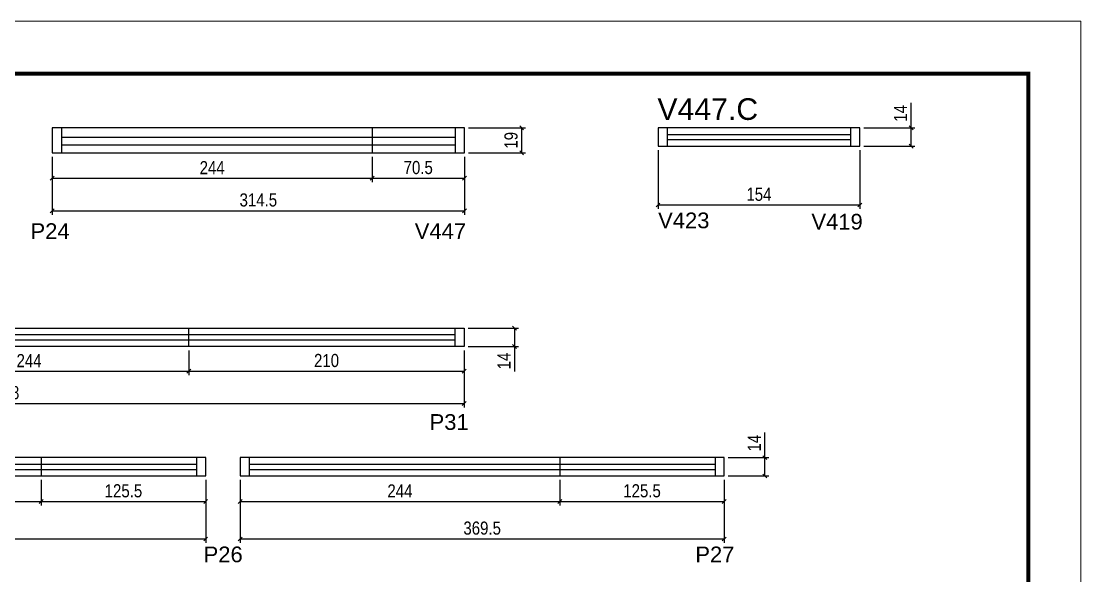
# Model space of a CAD drawing. Extents: x 1959 to 8212, y 239 to 4735.
# Drawn here: x 5819 to 6627, y 3163 to 3587 of the extents above; entities that cross this region are included whole.
import ezdxf

# ---------------------------------------------------------------- set-up
doc = ezdxf.new("R2010")
doc.units = 0
doc.linetypes.add('DASHED', pattern=[0.75, 0.5, -0.25])
for name, color, linetype in [('5', 5, 'Continuous'), ('COTA', 241, 'Continuous'), ('NOMENCLATURA', 7, 'Continuous'), ('Painéis', 200, 'Continuous'), ('SARR_2.2x7', 40, 'Continuous'), ('SARR_EDITAR', 141, 'Continuous')]:
    doc.layers.add(name, color=color, linetype=linetype)
doc.layers.add('Folhas', color=255, linetype='Continuous', lineweight=9)
doc.layers.add('SARRAFO DE PRESSAO', color=251, linetype='DASHED', lineweight=9)
doc.styles.add('COTA TECNICA', font='techl___.ttf', dxfattribs={"height": 10})
doc.styles.add('COTA TECNICA-50', font='techl___.ttf', dxfattribs={"height": 10})
doc.styles.get("Standard").update_dxf_attribs({"font": 'arial.ttf'})
doc.dimstyles.new('COTA PAINEL-50', dxfattribs={"dimtxt": 10, "dimasz": 3, "dimexe": 3, "dimexo": 3, "dimgap": 3, "dimtad": 1, "dimdec": 1, "dimzin": 12, "dimdsep": 46, "dimtxsty": 'COTA TECNICA-50', "dimblk1": 'OBLIQUE', "dimblk2": 'OBLIQUE', "dimsah": 1, "dimcen": 0.9, "dimclrd": 4, "dimclre": 4, "dimclrt": 240, "dimadec": 1, "dimazin": 3, "dimtfac": 1, "dimtdec": 1, "dimtmove": 0, "dimatfit": 3, "dimfxl": 1, "dimtolj": 1, "dimtzin": 12, "dimarcsym": 0})
doc.dimstyles.new('PAINEL', dxfattribs={"dimtxt": 10, "dimasz": 3, "dimexe": 3, "dimexo": 3, "dimgap": 3, "dimtad": 1, "dimdec": 1, "dimzin": 12, "dimdsep": 46, "dimtxsty": 'COTA TECNICA', "dimblk1": 'OBLIQUE', "dimblk2": 'OBLIQUE', "dimsah": 1, "dimcen": 0.9, "dimclrd": 4, "dimclre": 4, "dimclrt": 240, "dimadec": 1, "dimazin": 3, "dimtfac": 1, "dimtdec": 1, "dimtmove": 0, "dimatfit": 3, "dimfxl": 1, "dimtolj": 1, "dimtzin": 12, "dimarcsym": 0})

# ---------------------------------------------------------------- blocks, each defined once
blk = doc.blocks.new('9999999999')
at = {"layer": 'Folhas'}
blk.add_lwpolyline([(98138.98, 34190.21), (99623.98, 34190.21), (99623.98, 35240.21), (98138.98, 35240.21)], close=True, dxfattribs=at)
at = {"layer": 'Folhas', "color": 30, "const_width": 3}
blk.add_lwpolyline([(98213.98, 34230.21), (99583.98, 34230.21), (99583.98, 35200.21), (98213.98, 35200.21)], close=True, dxfattribs=at)
blk = doc.blocks.new('_Oblique')
at = {"color": 0, "linetype": 'ByBlock', "lineweight": -2}
blk.add_line((-0.5, -0.5), (0.5, 0.5), dxfattribs=at)
blk = doc.blocks.new('*D214')
at = {"layer": 'COTA', "color": 4, "linetype": 'ByBlock', "lineweight": -2, "transparency": 16777216}
for p, q in [((5842.42, 3483.23), (5842.42, 3438.93)), ((6156.92, 3483.23), (6156.92, 3438.93)), ((5842.42, 3441.93), (6156.92, 3441.93))]:
    blk.add_line(p, q, dxfattribs=at)
at = {"layer": 'Defpoints', "color": 0, "linetype": 'ByBlock', "transparency": 16777216}
for p in [(5842.42, 3486.23), (6156.92, 3486.23), (6156.92, 3441.93)]:
    blk.add_point(p, dxfattribs=at)
at = {"layer": 'COTA', "color": 4, "linetype": 'ByBlock', "lineweight": -2, "transparency": 16777216, "xscale": 3, "yscale": 3, "zscale": 3, "rotation": 180}
blk.add_blockref('_Oblique', (5842.42, 3441.93), dxfattribs=at)
at = {"layer": 'COTA', "color": 4, "linetype": 'ByBlock', "lineweight": -2, "transparency": 16777216, "xscale": 3, "yscale": 3, "zscale": 3}
blk.add_blockref('_Oblique', (6156.92, 3441.93), dxfattribs=at)
at = {"layer": 'COTA', "color": 240, "linetype": 'ByBlock', "transparency": 16777216, "insert": (5999.67, 3450.15), "char_height": 10, "attachment_point": 5, "style": 'COTA TECNICA-50'}
blk.add_mtext('\\A1;314.5', dxfattribs=at)
blk = doc.blocks.new('*D215')
at = {"layer": 'COTA', "color": 4, "lineweight": -2, "transparency": 16777216}
for p, q in [((5842.42, 3483.23), (5842.42, 3463.77)), ((6086.42, 3483.23), (6086.42, 3463.77)), ((5842.42, 3466.77), (6086.42, 3466.77))]:
    blk.add_line(p, q, dxfattribs=at)
at = {"layer": 'Defpoints', "color": 0, "transparency": 16777216}
for p in [(5842.42, 3486.23), (6086.42, 3486.23), (6086.42, 3466.77)]:
    blk.add_point(p, dxfattribs=at)
at = {"layer": 'COTA', "color": 4, "lineweight": -2, "transparency": 16777216, "xscale": 3, "yscale": 3, "zscale": 3, "rotation": 180}
blk.add_blockref('_Oblique', (5842.42, 3466.77), dxfattribs=at)
at = {"layer": 'COTA', "color": 4, "lineweight": -2, "transparency": 16777216, "xscale": 3, "yscale": 3, "zscale": 3}
blk.add_blockref('_Oblique', (6086.42, 3466.77), dxfattribs=at)
at = {"layer": 'COTA', "color": 240, "transparency": 16777216, "insert": (5964.42, 3474.84), "char_height": 10, "attachment_point": 5, "style": 'COTA TECNICA'}
blk.add_mtext('\\A1;244', dxfattribs=at)
blk = doc.blocks.new('*D216')
at = {"layer": 'COTA', "color": 4, "lineweight": -2, "transparency": 16777216}
for p, q in [((6086.42, 3483.23), (6086.42, 3463.77)), ((6156.92, 3483.23), (6156.92, 3463.77)), ((6086.42, 3466.77), (6156.92, 3466.77))]:
    blk.add_line(p, q, dxfattribs=at)
at = {"layer": 'Defpoints', "color": 0, "transparency": 16777216}
for p in [(6086.42, 3486.23), (6156.92, 3486.23), (6156.92, 3466.77)]:
    blk.add_point(p, dxfattribs=at)
at = {"layer": 'COTA', "color": 4, "lineweight": -2, "transparency": 16777216, "xscale": 3, "yscale": 3, "zscale": 3, "rotation": 180}
blk.add_blockref('_Oblique', (6086.42, 3466.77), dxfattribs=at)
at = {"layer": 'COTA', "color": 4, "lineweight": -2, "transparency": 16777216, "xscale": 3, "yscale": 3, "zscale": 3}
blk.add_blockref('_Oblique', (6156.92, 3466.77), dxfattribs=at)
at = {"layer": 'COTA', "color": 240, "transparency": 16777216, "insert": (6121.67, 3474.88), "char_height": 10, "attachment_point": 5, "style": 'COTA TECNICA'}
blk.add_mtext('\\A1;70.5', dxfattribs=at)
blk = doc.blocks.new('*D217')
at = {"layer": 'COTA', "color": 4, "lineweight": -2, "transparency": 16777216}
for p, q in [((6159.92, 3505.23), (6203.59, 3505.23)), ((6200.59, 3505.23), (6200.59, 3486.23)), ((6159.92, 3486.23), (6203.59, 3486.23))]:
    blk.add_line(p, q, dxfattribs=at)
at = {"layer": 'Defpoints', "color": 0, "transparency": 16777216}
for p in [(6156.92, 3505.23), (6156.92, 3486.23), (6200.59, 3486.23)]:
    blk.add_point(p, dxfattribs=at)
at = {"layer": 'COTA', "color": 4, "lineweight": -2, "transparency": 16777216, "xscale": 3, "yscale": 3, "zscale": 3}
for p, rotation in [((6200.59, 3505.23), 90), ((6200.59, 3486.23), 270)]:
    blk.add_blockref('_Oblique', p, dxfattribs=dict(at, rotation=rotation))
at = {"layer": 'COTA', "color": 240, "transparency": 16777216, "insert": (6192.51, 3495.73), "char_height": 10, "attachment_point": 5, "rotation": 90, "style": 'COTA TECNICA'}
blk.add_mtext('\\A1;19', dxfattribs=at)
blk = doc.blocks.new('*D219')
at = {"layer": 'COTA', "color": 4, "linetype": 'ByBlock', "lineweight": -2, "transparency": 16777216}
for p, q in [((5702.71, 3335.32), (5702.71, 3316.47)), ((5946.71, 3335.32), (5946.71, 3316.47)), ((5702.71, 3319.47), (5946.71, 3319.47))]:
    blk.add_line(p, q, dxfattribs=at)
at = {"layer": 'Defpoints', "color": 0, "linetype": 'ByBlock', "transparency": 16777216}
for p in [(5702.71, 3338.32), (5946.71, 3338.32), (5946.71, 3319.47)]:
    blk.add_point(p, dxfattribs=at)
at = {"layer": 'COTA', "color": 4, "linetype": 'ByBlock', "lineweight": -2, "transparency": 16777216, "xscale": 3, "yscale": 3, "zscale": 3, "rotation": 180}
blk.add_blockref('_Oblique', (5702.71, 3319.47), dxfattribs=at)
at = {"layer": 'COTA', "color": 4, "linetype": 'ByBlock', "lineweight": -2, "transparency": 16777216, "xscale": 3, "yscale": 3, "zscale": 3}
blk.add_blockref('_Oblique', (5946.71, 3319.47), dxfattribs=at)
at = {"layer": 'COTA', "color": 240, "linetype": 'ByBlock', "transparency": 16777216, "insert": (5824.71, 3327.55), "char_height": 10, "attachment_point": 5, "style": 'COTA TECNICA-50'}
blk.add_mtext('\\A1;244', dxfattribs=at)
blk = doc.blocks.new('*D220')
at = {"layer": 'COTA', "color": 4, "lineweight": -2, "transparency": 16777216}
for p, q in [((5458.71, 3335.32), (5458.71, 3291.89)), ((6156.71, 3335.32), (6156.71, 3291.89)), ((5458.71, 3294.89), (6156.71, 3294.89))]:
    blk.add_line(p, q, dxfattribs=at)
at = {"layer": 'Defpoints', "color": 0, "transparency": 16777216}
for p in [(5458.71, 3338.32), (6156.71, 3338.32), (6156.71, 3294.89)]:
    blk.add_point(p, dxfattribs=at)
at = {"layer": 'COTA', "color": 4, "lineweight": -2, "transparency": 16777216, "xscale": 3, "yscale": 3, "zscale": 3, "rotation": 180}
blk.add_blockref('_Oblique', (5458.71, 3294.89), dxfattribs=at)
at = {"layer": 'COTA', "color": 4, "lineweight": -2, "transparency": 16777216, "xscale": 3, "yscale": 3, "zscale": 3}
blk.add_blockref('_Oblique', (6156.71, 3294.89), dxfattribs=at)
at = {"layer": 'COTA', "color": 240, "transparency": 16777216, "insert": (5807.71, 3303.03), "char_height": 10, "attachment_point": 5, "style": 'COTA TECNICA'}
blk.add_mtext('\\A1;698', dxfattribs=at)
blk = doc.blocks.new('*D226')
at = {"layer": 'COTA', "color": 4, "lineweight": -2, "transparency": 16777216}
for p, q in [((5946.71, 3335.32), (5946.71, 3316.47)), ((6156.71, 3335.32), (6156.71, 3316.47)), ((5946.71, 3319.47), (6156.71, 3319.47))]:
    blk.add_line(p, q, dxfattribs=at)
at = {"layer": 'Defpoints', "color": 0, "transparency": 16777216}
for p in [(5946.71, 3338.32), (6156.71, 3338.32), (6156.71, 3319.47)]:
    blk.add_point(p, dxfattribs=at)
at = {"layer": 'COTA', "color": 4, "lineweight": -2, "transparency": 16777216, "xscale": 3, "yscale": 3, "zscale": 3, "rotation": 180}
blk.add_blockref('_Oblique', (5946.71, 3319.47), dxfattribs=at)
at = {"layer": 'COTA', "color": 4, "lineweight": -2, "transparency": 16777216, "xscale": 3, "yscale": 3, "zscale": 3}
blk.add_blockref('_Oblique', (6156.71, 3319.47), dxfattribs=at)
at = {"layer": 'COTA', "color": 240, "transparency": 16777216, "insert": (6051.71, 3327.58), "char_height": 10, "attachment_point": 5, "style": 'COTA TECNICA'}
blk.add_mtext('\\A1;210', dxfattribs=at)
blk = doc.blocks.new('*D221')
at = {"layer": 'COTA', "color": 4, "lineweight": -2, "transparency": 16777216}
for p, q in [((6159.71, 3352.32), (6198.21, 3352.32)), ((6195.21, 3352.32), (6195.21, 3338.32)), ((6159.71, 3338.32), (6198.21, 3338.32)), ((6195.21, 3338.32), (6195.21, 3319.2))]:
    blk.add_line(p, q, dxfattribs=at)
at = {"layer": 'Defpoints', "color": 0, "transparency": 16777216}
for p in [(6156.71, 3352.32), (6156.71, 3338.32), (6195.21, 3338.32)]:
    blk.add_point(p, dxfattribs=at)
at = {"layer": 'COTA', "color": 4, "lineweight": -2, "transparency": 16777216, "xscale": 3, "yscale": 3, "zscale": 3}
for p, rotation in [((6195.21, 3352.32), 90), ((6195.21, 3338.32), 270)]:
    blk.add_blockref('_Oblique', p, dxfattribs=dict(at, rotation=rotation))
at = {"layer": 'COTA', "color": 240, "transparency": 16777216, "insert": (6187.14, 3327.26), "char_height": 10, "attachment_point": 5, "rotation": 90, "style": 'COTA TECNICA'}
blk.add_mtext('\\A1;14', dxfattribs=at)
blk = doc.blocks.new('*D227')
at = {"layer": 'COTA', "color": 4, "linetype": 'ByBlock', "lineweight": -2, "transparency": 16777216}
for p, q in [((5589.97, 3236.49), (5589.97, 3188.41)), ((5959.47, 3236.49), (5959.47, 3188.41)), ((5589.97, 3191.41), (5959.47, 3191.41))]:
    blk.add_line(p, q, dxfattribs=at)
at = {"layer": 'Defpoints', "color": 0, "linetype": 'ByBlock', "transparency": 16777216}
for p in [(5589.97, 3239.49), (5959.47, 3239.49), (5959.47, 3191.41)]:
    blk.add_point(p, dxfattribs=at)
at = {"layer": 'COTA', "color": 4, "linetype": 'ByBlock', "lineweight": -2, "transparency": 16777216, "xscale": 3, "yscale": 3, "zscale": 3, "rotation": 180}
blk.add_blockref('_Oblique', (5589.97, 3191.41), dxfattribs=at)
at = {"layer": 'COTA', "color": 4, "linetype": 'ByBlock', "lineweight": -2, "transparency": 16777216, "xscale": 3, "yscale": 3, "zscale": 3}
blk.add_blockref('_Oblique', (5959.47, 3191.41), dxfattribs=at)
at = {"layer": 'COTA', "color": 240, "linetype": 'ByBlock', "transparency": 16777216, "insert": (5774.72, 3199.66), "char_height": 10, "attachment_point": 5, "style": 'COTA TECNICA-50'}
blk.add_mtext('\\A1;369.5', dxfattribs=at)
blk = doc.blocks.new('*D228')
at = {"layer": 'COTA', "color": 4, "lineweight": -2, "transparency": 16777216}
for p, q in [((5589.97, 3236.49), (5589.97, 3217.03)), ((5833.97, 3236.49), (5833.97, 3217.03)), ((5589.97, 3220.03), (5833.97, 3220.03))]:
    blk.add_line(p, q, dxfattribs=at)
at = {"layer": 'Defpoints', "color": 0, "transparency": 16777216}
for p in [(5589.97, 3239.49), (5833.97, 3239.49), (5833.97, 3220.03)]:
    blk.add_point(p, dxfattribs=at)
at = {"layer": 'COTA', "color": 4, "lineweight": -2, "transparency": 16777216, "xscale": 3, "yscale": 3, "zscale": 3, "rotation": 180}
blk.add_blockref('_Oblique', (5589.97, 3220.03), dxfattribs=at)
at = {"layer": 'COTA', "color": 4, "lineweight": -2, "transparency": 16777216, "xscale": 3, "yscale": 3, "zscale": 3}
blk.add_blockref('_Oblique', (5833.97, 3220.03), dxfattribs=at)
at = {"layer": 'COTA', "color": 240, "transparency": 16777216, "insert": (5711.97, 3228.1), "char_height": 10, "attachment_point": 5, "style": 'COTA TECNICA'}
blk.add_mtext('\\A1;244', dxfattribs=at)
blk = doc.blocks.new('*D229')
at = {"layer": 'COTA', "color": 4, "lineweight": -2, "transparency": 16777216}
for p, q in [((5833.97, 3236.49), (5833.97, 3217.03)), ((5959.47, 3236.49), (5959.47, 3217.03)), ((5833.97, 3220.03), (5959.47, 3220.03))]:
    blk.add_line(p, q, dxfattribs=at)
at = {"layer": 'Defpoints', "color": 0, "transparency": 16777216}
for p in [(5833.97, 3239.49), (5959.47, 3239.49), (5959.47, 3220.03)]:
    blk.add_point(p, dxfattribs=at)
at = {"layer": 'COTA', "color": 4, "lineweight": -2, "transparency": 16777216, "xscale": 3, "yscale": 3, "zscale": 3, "rotation": 180}
blk.add_blockref('_Oblique', (5833.97, 3220.03), dxfattribs=at)
at = {"layer": 'COTA', "color": 4, "lineweight": -2, "transparency": 16777216, "xscale": 3, "yscale": 3, "zscale": 3}
blk.add_blockref('_Oblique', (5959.47, 3220.03), dxfattribs=at)
at = {"layer": 'COTA', "color": 240, "transparency": 16777216, "insert": (5896.72, 3228.14), "char_height": 10, "attachment_point": 5, "style": 'COTA TECNICA'}
blk.add_mtext('\\A1;125.5', dxfattribs=at)
blk = doc.blocks.new('*D230')
at = {"layer": 'COTA', "color": 4, "linetype": 'ByBlock', "lineweight": -2, "transparency": 16777216}
for p, q in [((5985.7, 3236.49), (5985.7, 3188.41)), ((6355.2, 3236.49), (6355.2, 3188.41)), ((5985.7, 3191.41), (6355.2, 3191.41))]:
    blk.add_line(p, q, dxfattribs=at)
at = {"layer": 'Defpoints', "color": 0, "linetype": 'ByBlock', "transparency": 16777216}
for p in [(5985.7, 3239.49), (6355.2, 3239.49), (6355.2, 3191.41)]:
    blk.add_point(p, dxfattribs=at)
at = {"layer": 'COTA', "color": 4, "linetype": 'ByBlock', "lineweight": -2, "transparency": 16777216, "xscale": 3, "yscale": 3, "zscale": 3, "rotation": 180}
blk.add_blockref('_Oblique', (5985.7, 3191.41), dxfattribs=at)
at = {"layer": 'COTA', "color": 4, "linetype": 'ByBlock', "lineweight": -2, "transparency": 16777216, "xscale": 3, "yscale": 3, "zscale": 3}
blk.add_blockref('_Oblique', (6355.2, 3191.41), dxfattribs=at)
at = {"layer": 'COTA', "color": 240, "linetype": 'ByBlock', "transparency": 16777216, "insert": (6170.45, 3199.66), "char_height": 10, "attachment_point": 5, "style": 'COTA TECNICA-50'}
blk.add_mtext('\\A1;369.5', dxfattribs=at)
blk = doc.blocks.new('*D231')
at = {"layer": 'COTA', "color": 4, "lineweight": -2, "transparency": 16777216}
for p, q in [((5985.7, 3236.49), (5985.7, 3217.03)), ((6229.7, 3236.49), (6229.7, 3217.03)), ((5985.7, 3220.03), (6229.7, 3220.03))]:
    blk.add_line(p, q, dxfattribs=at)
at = {"layer": 'Defpoints', "color": 0, "transparency": 16777216}
for p in [(5985.7, 3239.49), (6229.7, 3239.49), (6229.7, 3220.03)]:
    blk.add_point(p, dxfattribs=at)
at = {"layer": 'COTA', "color": 4, "lineweight": -2, "transparency": 16777216, "xscale": 3, "yscale": 3, "zscale": 3, "rotation": 180}
blk.add_blockref('_Oblique', (5985.7, 3220.03), dxfattribs=at)
at = {"layer": 'COTA', "color": 4, "lineweight": -2, "transparency": 16777216, "xscale": 3, "yscale": 3, "zscale": 3}
blk.add_blockref('_Oblique', (6229.7, 3220.03), dxfattribs=at)
at = {"layer": 'COTA', "color": 240, "transparency": 16777216, "insert": (6107.7, 3228.1), "char_height": 10, "attachment_point": 5, "style": 'COTA TECNICA'}
blk.add_mtext('\\A1;244', dxfattribs=at)
blk = doc.blocks.new('*D232')
at = {"layer": 'COTA', "color": 4, "lineweight": -2, "transparency": 16777216}
for p, q in [((6229.7, 3236.49), (6229.7, 3217.03)), ((6355.2, 3236.49), (6355.2, 3217.03)), ((6229.7, 3220.03), (6355.2, 3220.03))]:
    blk.add_line(p, q, dxfattribs=at)
at = {"layer": 'Defpoints', "color": 0, "transparency": 16777216}
for p in [(6229.7, 3239.49), (6355.2, 3239.49), (6355.2, 3220.03)]:
    blk.add_point(p, dxfattribs=at)
at = {"layer": 'COTA', "color": 4, "lineweight": -2, "transparency": 16777216, "xscale": 3, "yscale": 3, "zscale": 3, "rotation": 180}
blk.add_blockref('_Oblique', (6229.7, 3220.03), dxfattribs=at)
at = {"layer": 'COTA', "color": 4, "lineweight": -2, "transparency": 16777216, "xscale": 3, "yscale": 3, "zscale": 3}
blk.add_blockref('_Oblique', (6355.2, 3220.03), dxfattribs=at)
at = {"layer": 'COTA', "color": 240, "transparency": 16777216, "insert": (6292.45, 3228.14), "char_height": 10, "attachment_point": 5, "style": 'COTA TECNICA'}
blk.add_mtext('\\A1;125.5', dxfattribs=at)
blk = doc.blocks.new('*D233')
at = {"layer": 'COTA', "color": 4, "lineweight": -2, "transparency": 16777216}
for p, q in [((6386.19, 3253.49), (6386.19, 3272.61)), ((6358.2, 3253.49), (6389.19, 3253.49)), ((6386.19, 3239.49), (6386.19, 3253.49)), ((6358.2, 3239.49), (6389.19, 3239.49))]:
    blk.add_line(p, q, dxfattribs=at)
at = {"layer": 'Defpoints', "color": 0, "transparency": 16777216}
for p in [(6355.2, 3253.49), (6386.19, 3253.49), (6355.2, 3239.49)]:
    blk.add_point(p, dxfattribs=at)
at = {"layer": 'COTA', "color": 4, "lineweight": -2, "transparency": 16777216, "xscale": 3, "yscale": 3, "zscale": 3}
for p, rotation in [((6386.19, 3253.49), 90), ((6386.19, 3239.49), 270)]:
    blk.add_blockref('_Oblique', p, dxfattribs=dict(at, rotation=rotation))
at = {"layer": 'COTA', "color": 240, "transparency": 16777216, "insert": (6378.12, 3264.55), "char_height": 10, "attachment_point": 5, "rotation": 90, "style": 'COTA TECNICA'}
blk.add_mtext('\\A1;14', dxfattribs=at)
blk = doc.blocks.new('*D293')
at = {"layer": 'COTA', "color": 4, "linetype": 'ByBlock', "lineweight": -2, "transparency": 16777216}
for p, q in [((6304.65, 3488.23), (6304.65, 3443.35)), ((6458.65, 3488.23), (6458.65, 3443.35)), ((6304.65, 3446.35), (6458.65, 3446.35))]:
    blk.add_line(p, q, dxfattribs=at)
at = {"layer": 'Defpoints', "color": 0, "linetype": 'ByBlock', "transparency": 16777216}
for p in [(6304.65, 3491.23), (6458.65, 3491.23), (6458.65, 3446.35)]:
    blk.add_point(p, dxfattribs=at)
at = {"layer": 'COTA', "color": 4, "linetype": 'ByBlock', "lineweight": -2, "transparency": 16777216, "xscale": 3, "yscale": 3, "zscale": 3, "rotation": 180}
blk.add_blockref('_Oblique', (6304.65, 3446.35), dxfattribs=at)
at = {"layer": 'COTA', "color": 4, "linetype": 'ByBlock', "lineweight": -2, "transparency": 16777216, "xscale": 3, "yscale": 3, "zscale": 3}
blk.add_blockref('_Oblique', (6458.65, 3446.35), dxfattribs=at)
at = {"layer": 'COTA', "color": 240, "linetype": 'ByBlock', "transparency": 16777216, "insert": (6381.65, 3454.46), "char_height": 10, "attachment_point": 5, "style": 'COTA TECNICA-50'}
blk.add_mtext('\\A1;154', dxfattribs=at)
blk = doc.blocks.new('*D294')
at = {"layer": 'COTA', "color": 4, "lineweight": -2, "transparency": 16777216}
for p, q in [((6497.73, 3505.23), (6497.73, 3524.35)), ((6461.65, 3505.23), (6500.73, 3505.23)), ((6497.73, 3491.23), (6497.73, 3505.23)), ((6461.65, 3491.23), (6500.73, 3491.23))]:
    blk.add_line(p, q, dxfattribs=at)
at = {"layer": 'Defpoints', "color": 0, "transparency": 16777216}
for p in [(6458.65, 3505.23), (6497.73, 3505.23), (6458.65, 3491.23)]:
    blk.add_point(p, dxfattribs=at)
at = {"layer": 'COTA', "color": 4, "lineweight": -2, "transparency": 16777216, "xscale": 3, "yscale": 3, "zscale": 3}
for p, rotation in [((6497.73, 3505.23), 90), ((6497.73, 3491.23), 270)]:
    blk.add_blockref('_Oblique', p, dxfattribs=dict(at, rotation=rotation))
at = {"layer": 'COTA', "color": 240, "transparency": 16777216, "insert": (6489.66, 3516.29), "char_height": 10, "attachment_point": 5, "rotation": 90, "style": 'COTA TECNICA'}
blk.add_mtext('\\A1;14', dxfattribs=at)

msp = doc.modelspace()

# ---------------------------------------------------------------- linework, layer by layer
at = {"layer": 'Painéis', "linetype": 'ByBlock'}
for p, q in [((6086.42, 3505.23), (6086.42, 3486.23)), ((5833.97, 3253.49), (5833.97, 3239.49)), ((6229.7, 3253.49), (6229.7, 3239.49))]:
    msp.add_line(p, q, dxfattribs=at)
at = {"layer": 'Painéis'}
for p, q in [((5702.71, 3352.32), (6156.71, 3352.32)), ((5946.71, 3338.32), (5946.71, 3352.32)), ((6156.71, 3352.32), (6156.71, 3338.32)), ((6156.71, 3338.32), (5702.71, 3338.32))]:
    msp.add_line(p, q, dxfattribs=at)
at = {"layer": 'Painéis', "linetype": 'ByBlock'}
for points in [[(5842.42, 3505.23), (5842.42, 3486.23), (6156.92, 3486.23), (6156.92, 3505.23)], [(6304.65, 3505.23), (6304.65, 3491.23), (6458.65, 3491.23), (6458.65, 3505.23)], [(5589.97, 3253.49), (5589.97, 3239.49), (5959.47, 3239.49), (5959.47, 3253.49)], [(5985.7, 3253.49), (5985.7, 3239.49), (6355.2, 3239.49), (6355.2, 3253.49)]]:
    msp.add_lwpolyline(points, close=True, dxfattribs=at)
at = {"layer": 'SARR_2.2x7', "linetype": 'Continuous'}
for p, q in [((5849.42, 3505.23), (5849.42, 3486.23)), ((6149.92, 3505.23), (6149.92, 3486.23)), ((6311.65, 3505.23), (6311.65, 3491.23)), ((6451.65, 3505.23), (6451.65, 3491.23)), ((5849.42, 3498.23), (6149.92, 3498.23)), ((5849.42, 3492.23), (6149.92, 3492.23)), ((6149.71, 3352.32), (6149.71, 3338.32)), ((5952.47, 3253.49), (5952.47, 3239.49)), ((5992.7, 3253.49), (5992.7, 3239.49)), ((6348.2, 3253.49), (6348.2, 3239.49))]:
    msp.add_line(p, q, dxfattribs=at)
at = {"layer": 'SARR_EDITAR', "linetype": 'Continuous'}
for p, q in [((6311.65, 3500.23), (6451.65, 3500.23)), ((6311.65, 3496.23), (6451.65, 3496.23)), ((5946.71, 3347.32), (5702.71, 3347.32)), ((5702.71, 3343.32), (5946.71, 3343.32)), ((6149.71, 3347.32), (5946.71, 3347.32)), ((5946.71, 3343.32), (6149.71, 3343.32)), ((5596.97, 3248.49), (5833.97, 3248.49)), ((5596.97, 3244.49), (5833.97, 3244.49)), ((5833.97, 3248.49), (5952.47, 3248.49)), ((5833.97, 3244.49), (5952.47, 3244.49)), ((5992.7, 3248.49), (6229.7, 3248.49)), ((5992.7, 3244.49), (6229.7, 3244.49)), ((6229.7, 3248.49), (6348.2, 3248.49)), ((6229.7, 3244.49), (6348.2, 3244.49))]:
    msp.add_line(p, q, dxfattribs=at)

# ---------------------------------------------------------------- block references
at = {"layer": 'SARRAFO DE PRESSAO', "color": 6, "linetype": 'ByBlock'}
msp.add_blockref('9999999999', (-92996.71, -31653.56), dxfattribs=at)

# ---------------------------------------------------------------- texts
at = {"layer": '5', "linetype": 'Continuous'}
for s, rotation, p in [('V423', 0.00004, (6304.74, 3428.6)), ('V419', 359.99996, (6421.71, 3427.6)), ('P24', 359.99996, (5825.82, 3420.39)), ('V447', 359.99996, (6119.03, 3420.39)), ('P31', 359.99996, (6130.34, 3274.69)), ('P26', 359.99996, (5957.9, 3173.65)), ('P27', 359.99996, (6333.14, 3173.65))]:
    msp.add_text(s, height=12, rotation=rotation, dxfattribs=at).set_placement(p)
at = {"layer": 'NOMENCLATURA', "linetype": 'Continuous'}
msp.add_text('V447.C', height=16.5, dxfattribs=at).set_placement((6304.18, 3511.29))

# ---------------------------------------------------------------- dimensions: what is measured, and where the dimension line sits
at = {"layer": 'COTA'}
for base, p1, p2, picture, middle in [((6497.73, 3505.23), (6458.65, 3491.23), (6458.65, 3505.23), '*D294', (6489.66, 3516.29)), ((6200.59, 3486.23), (6156.92, 3505.23), (6156.92, 3486.23), '*D217', (6192.51, 3495.73)), ((6195.21, 3338.32), (6156.71, 3352.32), (6156.71, 3338.32), '*D221', (6187.14, 3327.26)), ((6386.19, 3253.49), (6355.2, 3239.49), (6355.2, 3253.49), '*D233', (6378.12, 3264.55))]:
    dim = msp.add_linear_dim(base=base, p1=p1, p2=p2, angle=90, dimstyle='PAINEL', dxfattribs=at)
    dim.commit()
    dim.dimension.update_dxf_attribs({"geometry": picture, "text_midpoint": middle})
at = {"layer": 'COTA', "color": 1, "linetype": 'ByBlock'}
for base, p1, p2, picture, middle in [((6156.92, 3441.93), (5842.42, 3486.23), (6156.92, 3486.23), '*D214', (5999.67, 3450.15)), ((6458.65, 3446.35), (6304.65, 3491.23), (6458.65, 3491.23), '*D293', (6381.65, 3454.46)), ((5946.71, 3319.47), (5702.71, 3338.32), (5946.71, 3338.32), '*D219', (5824.71, 3327.55)), ((5959.47, 3191.41), (5589.97, 3239.49), (5959.47, 3239.49), '*D227', (5774.72, 3199.66)), ((6355.2, 3191.41), (5985.7, 3239.49), (6355.2, 3239.49), '*D230', (6170.45, 3199.66))]:
    dim = msp.add_linear_dim(base=base, p1=p1, p2=p2, dimstyle='COTA PAINEL-50', override={"dimarcsym": 1}, dxfattribs=at)
    dim.commit()
    dim.dimension.update_dxf_attribs({"geometry": picture, "text_midpoint": middle})
at = {"layer": 'COTA'}
for base, p1, p2, picture, middle in [((6086.42, 3466.77), (5842.42, 3486.23), (6086.42, 3486.23), '*D215', (5964.42, 3474.84)), ((6156.71, 3294.89), (5458.71, 3338.32), (6156.71, 3338.32), '*D220', (5807.71, 3303.03)), ((6156.71, 3319.47), (5946.71, 3338.32), (6156.71, 3338.32), '*D226', (6051.71, 3327.58)), ((5833.97, 3220.03), (5589.97, 3239.49), (5833.97, 3239.49), '*D228', (5711.97, 3228.1)), ((6229.7, 3220.03), (5985.7, 3239.49), (6229.7, 3239.49), '*D231', (6107.7, 3228.1))]:
    dim = msp.add_linear_dim(base=base, p1=p1, p2=p2, dimstyle='PAINEL', dxfattribs=at)
    dim.commit()
    dim.dimension.update_dxf_attribs({"geometry": picture, "text_midpoint": middle})
for base, p1, p2, picture, middle in [((6156.92, 3466.77), (6086.42, 3486.23), (6156.92, 3486.23), '*D216', (6121.67, 3474.88)), ((5959.47, 3220.03), (5833.97, 3239.49), (5959.47, 3239.49), '*D229', (5896.72, 3228.14)), ((6355.2, 3220.03), (6229.7, 3239.49), (6355.2, 3239.49), '*D232', (6292.45, 3228.14))]:
    dim = msp.add_linear_dim(base=base, p1=p1, p2=p2, dimstyle='PAINEL', override={"dimtmove": 1}, dxfattribs=at)
    dim.commit()
    dim.dimension.update_dxf_attribs({"geometry": picture, "text_midpoint": middle})

doc.saveas('drawing.dxf')
